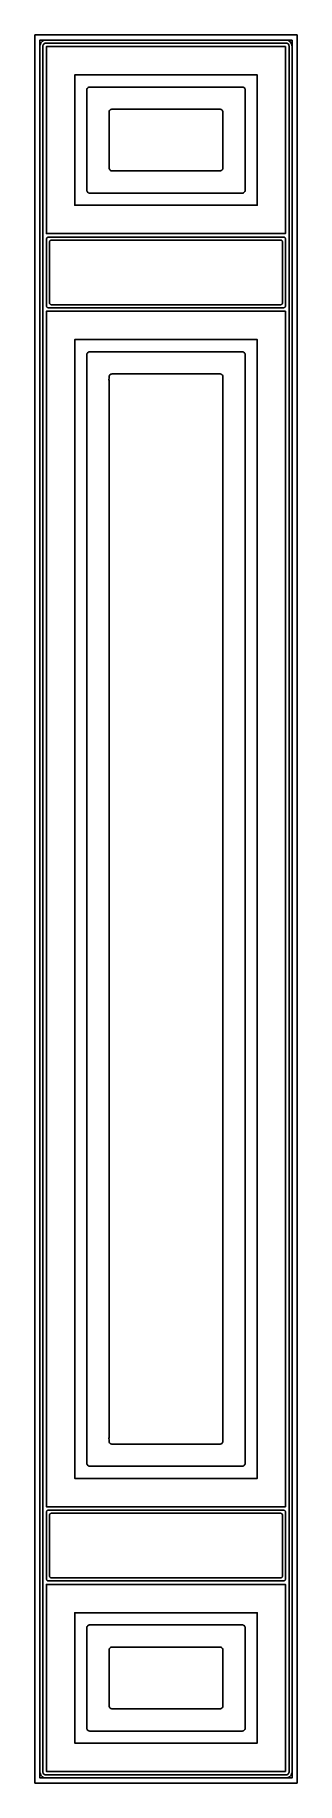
# Model space of a CAD drawing. Header units: millimetres. Extents: x 11484 to 11744, y 15260 to 16990.
import ezdxf

# ---------------------------------------------------------------- set-up
doc = ezdxf.new("R2010")
doc.units = ezdxf.units.MM

msp = doc.modelspace()

# ---------------------------------------------------------------- linework, layer by layer
at = {"color": 0}
for points in [[(11743.6, 16990.1), (11483.6, 16990.1), (11483.6, 15260.1), (11743.6, 15260.1), (11743.6, 16990.1)], [(11738.6, 16985.1), (11488.6, 16985.1), (11488.6, 15265.1), (11738.6, 15265.1), (11738.6, 16985.1)], [(11732.1, 16906.1), (11732.1, 16866.1), (11732.1, 16793.6), (11648.6, 16793.6), (11588.6, 16793.6), (11495.1, 16793.6), (11495.1, 16866.1), (11495.1, 16906.1), (11495.1, 16978.6), (11588.6, 16978.6), (11648.6, 16978.6), (11732.1, 16978.6), (11732.1, 16906.1)], [(11704.1, 16866.1), (11704.1, 16906.1), (11704.1, 16950.6), (11648.6, 16950.6), (11588.6, 16950.6), (11523.1, 16950.6), (11523.1, 16906.1), (11523.1, 16866.1), (11523.1, 16821.6), (11588.6, 16821.6), (11648.6, 16821.6), (11704.1, 16821.6), (11704.1, 16866.1)], [(11732.1, 16716.6), (11732.1, 16160.1), (11732.1, 16090.1), (11732.1, 15533.6), (11648.6, 15533.6), (11588.6, 15533.6), (11495.1, 15533.6), (11495.1, 16090.1), (11495.1, 16160.1), (11495.1, 16716.6), (11588.6, 16716.6), (11648.6, 16716.6), (11732.1, 16716.6)], [(11648.6, 16688.6), (11588.6, 16688.6), (11523.1, 16688.6), (11523.1, 16160.1), (11523.1, 16090.1), (11523.1, 15561.6), (11588.6, 15561.6), (11648.6, 15561.6), (11704.1, 15561.6), (11704.1, 16090.1), (11704.1, 16160.1), (11704.1, 16688.6), (11648.6, 16688.6)], [(11648.6, 15271.6), (11588.6, 15271.6), (11495.1, 15271.6), (11495.1, 15344.1), (11495.1, 15384.1), (11495.1, 15456.6), (11588.6, 15456.6), (11648.6, 15456.6), (11732.1, 15456.6), (11732.1, 15384.1), (11732.1, 15344.1), (11732.1, 15271.6), (11648.6, 15271.6)], [(11523.1, 15344.1), (11523.1, 15299.6), (11588.6, 15299.6), (11648.6, 15299.6), (11704.1, 15299.6), (11704.1, 15344.1), (11704.1, 15384.1), (11704.1, 15428.6), (11648.6, 15428.6), (11588.6, 15428.6), (11523.1, 15428.6), (11523.1, 15384.1), (11523.1, 15344.1)]]:
    msp.add_lwpolyline(points, dxfattribs=at)
for points in [[(11732.6, 16985.1), (11494.6, 16985.1, 0.414214), (11488.6, 16979.1), (11488.6, 15271.1, 0.414214), (11494.6, 15265.1), (11732.6, 15265.1, 0.414214), (11738.6, 15271.1), (11738.6, 16979.1, 0.414206), (11732.6, 16985.1)], [(11735.6, 16906.1), (11735.6, 16937.6), (11735.6, 16969.1), (11735.6, 16970.5), (11735.6, 16972), (11735.6, 16972.7), (11735.6, 16973.4), (11735.6, 16974.1), (11735.6, 16974.8), (11735.6, 16975.5), (11735.6, 16975.9), (11735.6, 16976.2, -0.000513), (11735.6, 16977.7, 0.001535), (11735.6, 16979.1, 0.003242), (11735.6, 16979.3, 0.014181), (11735.6, 16979.4, 0.050474), (11735.5, 16980, 0.088856), (11735, 16980.9, 0.088923), (11734.2, 16981.7, 0.076042), (11733.4, 16982, 0.025524), (11733.1, 16982.1, 0.01138), (11732.9, 16982.1, 0.01102), (11732.8, 16982.1, 0.00805), (11732.6, 16982.1, 0.001987), (11730.8, 16982.1, -0.001), (11729.8, 16982.1), (11729.4, 16982.1), (11728.9, 16982.1), (11728.5, 16982.1), (11728, 16982.1), (11727.1, 16982.1), (11726.2, 16982.1), (11725.2, 16982.1), (11722, 16982.1), (11718.8, 16982.1), (11715.6, 16982.1), (11712.3, 16982.1), (11699.4, 16982.1), (11691.8, 16982.1), (11684.2, 16982.1), (11676.6, 16982.1), (11669, 16982.1), (11653.8, 16982.1), (11648.6, 16982.1), (11588.6, 16982.1), (11548.1, 16982.1), (11507.5, 16982.1), (11505.7, 16982.1), (11503.8, 16982.1), (11502.9, 16982.1), (11502, 16982.1), (11501.1, 16982.1), (11500.1, 16982.1), (11499.2, 16982.1), (11498.8, 16982.1), (11498.3, 16982.1), (11497.8, 16982.1), (11497.4, 16982.1, -0.001), (11496.5, 16982.1, 0.001987), (11494.6, 16982.1, 0.008051), (11494.5, 16982.1, 0.011017), (11494.3, 16982.1, 0.049341), (11493.7, 16982, 0.088624), (11492.8, 16981.5, 0.088909), (11492.1, 16980.7, 0.076058), (11491.7, 16979.9, 0.025349), (11491.6, 16979.6, 0.01436), (11491.6, 16979.4, 0.01447), (11491.6, 16979.3, 0.008039), (11491.6, 16979.1, 0.002047), (11491.6, 16977.7, -0.000517), (11491.6, 16976.2), (11491.6, 16975.9), (11491.6, 16975.5), (11491.6, 16974.8), (11491.6, 16974.1), (11491.6, 16973.4), (11491.6, 16969.2), (11491.6, 16965), (11491.6, 16956.6), (11491.6, 16948.2), (11491.6, 16939.7), (11491.6, 16922.9), (11491.6, 16914.5), (11491.6, 16906.1), (11491.6, 16866.1), (11491.6, 16160.1), (11491.6, 16090.1), (11491.6, 15384.1), (11491.6, 15344.1), (11491.6, 15312.6), (11491.6, 15281.1), (11491.6, 15279.7), (11491.6, 15278.3), (11491.6, 15277.5), (11491.6, 15276.8), (11491.6, 15276.1), (11491.6, 15275.4), (11491.6, 15274.7), (11491.6, 15274.3), (11491.6, 15274, -0.000521), (11491.6, 15272.5, 0.002046), (11491.6, 15271.1, 0.008039), (11491.6, 15271, 0.014516), (11491.6, 15270.8, 0.050544), (11491.7, 15270.2, 0.089179), (11492.2, 15269.3, 0.088501), (11493, 15268.6, 0.075507), (11493.9, 15268.2, 0.025522), (11494.2, 15268.1, 0.014584), (11494.3, 15268.1, 0.014179), (11494.5, 15268.1, 0.003248), (11494.6, 15268.1, 0.001589), (11496.5, 15268.1, -0.001043), (11497.4, 15268.1), (11497.8, 15268.1, -0.000529), (11498.1, 15268.1), (11498.3, 15268.1), (11498.8, 15268.1), (11499.2, 15268.1), (11500.1, 15268.1), (11500.6, 15268.1), (11501.1, 15268.1), (11502, 15268.1), (11502.8, 15268.1), (11503, 15268.1, 0.001211), (11503.2, 15268.1), (11503.6, 15268.1), (11505.2, 15268.1), (11508.4, 15268.1), (11514.9, 15268.1), (11527.8, 15268.1), (11529.7, 15268.1), (11530.2, 15268.1, -0.000514), (11530.6, 15268.1), (11531.6, 15268.1), (11535.4, 15268.1), (11543, 15268.1), (11550.6, 15268.1), (11552.5, 15268.1), (11553, 15268.1, 0.000514), (11553.4, 15268.1), (11554.4, 15268.1), (11558.2, 15268.1), (11573.4, 15268.1, 0.000514), (11573.9, 15268.1), (11574.4, 15268.1), (11575.3, 15268.1), (11577.2, 15268.1), (11581, 15268.1), (11588.6, 15268.1), (11648.6, 15268.1), (11679.2, 15268.1), (11699.4, 15268.1), (11719.7, 15268.1), (11721.6, 15268.1), (11723.4, 15268.1), (11724.3, 15268.1), (11725.2, 15268.1), (11726.2, 15268.1), (11726.6, 15268.1), (11727.1, 15268.1), (11728, 15268.1), (11728.5, 15268.1), (11728.9, 15268.1, -0.000795), (11730.8, 15268.1, 0.001589), (11732.6, 15268.1, 0.003248), (11732.8, 15268.1, 0.014183), (11732.9, 15268.1, 0.049472), (11733.5, 15268.2, 0.088852), (11734.4, 15268.7, 0.088492), (11735.2, 15269.5, 0.075608), (11735.5, 15270.4, 0.025524), (11735.6, 15270.7, 0.014841), (11735.6, 15270.8, 0.014566), (11735.6, 15271, 0.008051), (11735.6, 15271.1, 0.002046), (11735.6, 15272.5, -0.000514), (11735.6, 15274), (11735.6, 15274.3), (11735.6, 15274.7), (11735.6, 15275.4), (11735.6, 15276.1), (11735.6, 15276.8), (11735.6, 15281), (11735.6, 15285.2), (11735.6, 15293.7), (11735.6, 15302.1), (11735.6, 15310.5), (11735.6, 15327.3), (11735.6, 15335.7), (11735.6, 15344.1), (11735.6, 15384.1), (11735.6, 16090.1), (11735.6, 16160.1), (11735.6, 16866.1), (11735.6, 16906.1)], [(11692.1, 16866.1), (11692.1, 16853.1), (11692.1, 16840.1), (11692.1, 16839.5), (11692.1, 16838.9), (11692.1, 16838.6), (11692.1, 16838.3), (11692.1, 16838.1), (11692.1, 16837.8), (11692.1, 16837.5, 0.000633), (11692.1, 16837.2, -0.00127), (11692.1, 16836.6, -0.008038), (11692.1, 16836.5, -0.014566), (11692.1, 16836.3, -0.050557), (11692, 16835.7, -0.089173), (11691.5, 16834.8, -0.088504), (11690.7, 16834.1, -0.076041), (11689.9, 16833.7, -0.025522), (11689.6, 16833.6, -0.014581), (11689.4, 16833.6, -0.014179), (11689.3, 16833.6, -0.00805), (11689.1, 16833.6, -0.001479), (11688.1, 16833.6, 0.00074), (11687.1, 16833.6), (11686.9, 16833.6), (11686.6, 16833.6), (11686.1, 16833.6), (11685.6, 16833.6), (11685.1, 16833.6), (11679.3, 16833.6), (11673.5, 16833.6), (11667.7, 16833.6), (11661.9, 16833.6), (11650.2, 16833.6), (11648.6, 16833.6), (11588.6, 16833.6), (11566.8, 16833.6), (11545, 16833.6), (11543.6, 16833.6), (11542.1, 16833.6), (11541.6, 16833.6), (11541.1, 16833.6), (11540.6, 16833.6), (11540.3, 16833.6), (11540.1, 16833.6, 0.00074), (11539.1, 16833.6, -0.001479), (11538.1, 16833.6, -0.008051), (11538, 16833.6, -0.014174), (11537.8, 16833.6, -0.049342), (11537.2, 16833.7, -0.088847), (11536.3, 16834.2, -0.088932), (11535.6, 16835, -0.075587), (11535.2, 16835.9, -0.025512), (11535.1, 16836.2, -0.014767), (11535.1, 16836.3, -0.014516), (11535.1, 16836.5, -0.003216), (11535.1, 16836.6, -0.001899), (11535.1, 16836.9), (11535.1, 16837), (11535.1, 16837.2, 0.001271), (11535.1, 16837.8, -0.000425), (11535.1, 16838.3), (11535.1, 16840.1), (11535.1, 16841.8), (11535.1, 16843.5), (11535.1, 16845.3), (11535.1, 16848.8), (11535.1, 16852.2), (11535.1, 16859.2), (11535.1, 16862.6), (11535.1, 16866.1), (11535.1, 16906.1), (11535.1, 16919.1), (11535.1, 16932.1), (11535.1, 16932.7), (11535.1, 16933.3), (11535.1, 16933.6), (11535.1, 16933.9), (11535.1, 16934.2), (11535.1, 16934.5), (11535.1, 16934.7, 0.000636), (11535.1, 16935, -0.001266), (11535.1, 16935.6, -0.008039), (11535.1, 16935.8, -0.01447), (11535.1, 16935.9, -0.050483), (11535.2, 16936.5, -0.088843), (11535.7, 16937.4, -0.088919), (11536.5, 16938.2, -0.076041), (11537.4, 16938.5, -0.025522), (11537.7, 16938.6, -0.011369), (11537.8, 16938.6, -0.011017), (11538, 16938.6, -0.008051), (11538.1, 16938.6, -0.001479), (11539.1, 16938.6, 0.00074), (11540.1, 16938.6), (11540.3, 16938.6), (11540.6, 16938.6), (11541.1, 16938.6), (11541.6, 16938.6), (11542.1, 16938.6), (11547.9, 16938.6), (11553.7, 16938.6), (11559.5, 16938.6), (11565.3, 16938.6), (11577, 16938.6), (11582.8, 16938.6), (11588.6, 16938.6), (11648.6, 16938.6), (11660.4, 16938.6), (11682.2, 16938.6), (11683.7, 16938.6), (11684.4, 16938.6), (11685.1, 16938.6), (11685.6, 16938.6), (11686.1, 16938.6), (11686.6, 16938.6), (11686.9, 16938.6), (11687.1, 16938.6, 0.00074), (11688.1, 16938.6, -0.001479), (11689.1, 16938.6, -0.00805), (11689.3, 16938.6, -0.011017), (11689.4, 16938.6, -0.049864), (11690, 16938.5, -0.088517), (11690.9, 16938, -0.088646), (11691.7, 16937.2, -0.076035), (11692, 16936.4, -0.025513), (11692.1, 16936.1, -0.014867), (11692.1, 16935.9, -0.014567), (11692.1, 16935.8, -0.008039), (11692.1, 16935.6, -0.00127), (11692.1, 16935, 0.000634), (11692.1, 16934.7), (11692.1, 16934.5), (11692.1, 16934.2), (11692.1, 16933.9), (11692.1, 16932.9), (11692.1, 16931.8), (11692.1, 16930.8), (11692.1, 16929.8), (11692.1, 16925.8), (11692.1, 16923.3), (11692.1, 16920.9), (11692.1, 16918.4), (11692.1, 16915.9), (11692.1, 16911), (11692.1, 16908.6), (11692.1, 16906.1), (11692.1, 16866.1)], [(11557.1, 16906.1), (11557.1, 16866.1), (11557.1, 16862.7), (11557.1, 16859.4), (11557.1, 16859.2), (11557.1, 16859.1), (11557.1, 16859), (11557.1, 16858.9), (11557.1, 16858.8), (11557.1, 16858.8, 0.000405), (11557.1, 16858.6, 0.011731), (11557.1, 16858.5, 0.014516), (11557.1, 16858.3, 0.062707), (11557.3, 16857.6, 0.088583), (11557.8, 16856.7, 0.088357), (11558.7, 16856, 0.088724), (11559.7, 16855.6, 0.014584), (11559.8, 16855.6, 0.014174), (11560, 16855.6, 0.008051), (11560.1, 16855.6, 0.001311), (11560.7, 16855.6, -0.001311), (11561.2, 16855.6), (11561.5, 16855.6), (11561.8, 16855.6), (11563.1, 16855.6), (11564.4, 16855.6), (11565.8, 16855.6), (11567.1, 16855.6), (11569.8, 16855.6), (11572.4, 16855.6), (11574.4, 16855.6), (11576.5, 16855.6), (11580.5, 16855.6), (11584.6, 16855.6), (11588.6, 16855.6), (11648.6, 16855.6), (11651.2, 16855.6), (11663.8, 16855.6), (11664.3, 16855.6), (11664.9, 16855.6), (11665.2, 16855.6), (11665.4, 16855.6), (11665.7, 16855.6), (11666, 16855.6), (11666.3, 16855.6, -0.000438), (11666.6, 16855.6, 0.00131), (11667.1, 16855.6, 0.00805), (11667.3, 16855.6, 0.014179), (11667.4, 16855.6, 0.050468), (11668, 16855.7, 0.08885), (11668.9, 16856.2, 0.088926), (11669.7, 16857, 0.07561), (11670, 16857.9, 0.038476), (11670.1, 16858.3, 0.014566), (11670.1, 16858.5, 0.011731), (11670.1, 16858.6, 0.00043), (11670.1, 16858.8), (11670.1, 16858.8), (11670.1, 16858.9), (11670.1, 16859.4), (11670.1, 16859.8), (11670.1, 16860.7), (11670.1, 16861.6), (11670.1, 16862.5), (11670.1, 16864.3), (11670.1, 16865.2), (11670.1, 16866.1), (11670.1, 16906.1), (11670.1, 16909.5), (11670.1, 16912.9), (11670.1, 16913), (11670.1, 16913.2), (11670.1, 16913.2), (11670.1, 16913.3), (11670.1, 16913.4), (11670.1, 16913.5, 0.000442), (11670.1, 16913.6, 0.011732), (11670.1, 16913.8, 0.014168), (11670.1, 16913.9, 0.062637), (11669.9, 16914.7, 0.088474), (11669.4, 16915.6, 0.088358), (11668.6, 16916.2, 0.088819), (11667.6, 16916.6, 0.011378), (11667.4, 16916.6, 0.011017), (11667.3, 16916.6, 0.00805), (11667.1, 16916.6, 0.00131), (11666.6, 16916.6, -0.000438), (11666.3, 16916.6), (11666, 16916.6), (11665.7, 16916.6), (11665.4, 16916.6), (11664.1, 16916.6), (11662.8, 16916.6), (11661.5, 16916.6), (11660.1, 16916.6), (11657.5, 16916.6), (11654.8, 16916.6), (11652.8, 16916.6), (11650.8, 16916.6), (11646.7, 16916.6), (11652.7, 16916.6), (11648.6, 16916.6), (11588.6, 16916.6), (11576, 16916.6), (11563.5, 16916.6), (11562.9, 16916.6), (11562.3, 16916.6), (11562.1, 16916.6), (11561.8, 16916.6), (11561.5, 16916.6, 0.000437), (11561.2, 16916.6), (11560.9, 16916.6, -0.000451), (11560.7, 16916.6, 0.001311), (11560.1, 16916.6, 0.008051), (11560, 16916.6, 0.011017), (11559.8, 16916.6, 0.049863), (11559.2, 16916.5, 0.088523), (11558.3, 16916, 0.08864), (11557.6, 16915.2, 0.076058), (11557.2, 16914.4, 0.038399), (11557.1, 16913.9, 0.01447), (11557.1, 16913.8, 0.011731), (11557.1, 16913.6, 0.000406), (11557.1, 16913.5), (11557.1, 16913.4), (11557.1, 16913.3), (11557.1, 16912.9), (11557.1, 16912.4), (11557.1, 16911.5), (11557.1, 16910.6), (11557.1, 16909.7), (11557.1, 16907.9), (11557.1, 16907), (11557.1, 16906.1)], [(11648.6, 16720.1), (11588.6, 16720.1), (11549.1, 16720.1), (11509.7, 16720.1), (11507.9, 16720.1), (11506.1, 16720.1), (11505.2, 16720.1), (11504.3, 16720.1), (11503.4, 16720.1), (11502.9, 16720.1), (11502.5, 16720.1), (11501.6, 16720.1), (11501.1, 16720.1), (11500.7, 16720.1, 0.000409), (11498.9, 16720.1, -0.002041), (11497.1, 16720.1, -0.009676), (11497, 16720.1, -0.019301), (11496.9, 16720.1, -0.047521), (11496.5, 16720.2, -0.094969), (11495.8, 16720.6, -0.094521), (11495.4, 16721.1, -0.079035), (11495.1, 16721.7, -0.016483), (11495.1, 16721.9, -0.017578), (11495.1, 16722, -0.009728), (11495.1, 16722.1, -0.002263), (11495.1, 16723.4, 0.000569), (11495.1, 16724.7), (11495.1, 16725), (11495.1, 16725.3), (11495.1, 16726), (11495.1, 16726.6), (11495.1, 16727.3), (11495.1, 16730.4), (11495.1, 16733.4), (11495.1, 16739.6), (11495.1, 16745.7), (11495.1, 16751.9), (11495.1, 16764.2), (11495.1, 16770.3), (11495.1, 16776.5), (11495.1, 16779), (11495.1, 16781.6), (11495.1, 16782.3), (11495.1, 16782.9), (11495.1, 16783.6), (11495.1, 16784.2), (11495.1, 16784.9), (11495.1, 16785.2), (11495.1, 16785.5, 0.000569), (11495.1, 16786.8, -0.002263), (11495.1, 16788.1, -0.003891), (11495.1, 16788.2, -0.013915), (11495.1, 16788.4, -0.06275), (11495.3, 16788.8, -0.094035), (11495.7, 16789.5, -0.094451), (11496.3, 16789.9, -0.063116), (11496.7, 16790.1, -0.014085), (11496.9, 16790.1, -0.017371), (11497, 16790.1, -0.009683), (11497.1, 16790.1, -0.002041), (11498.9, 16790.1, 0.000408), (11500.7, 16790.1, -0.000409), (11502.5, 16790.1), (11503.4, 16790.1), (11504.3, 16790.1), (11506.5, 16790.1), (11508.8, 16790.1), (11513.3, 16790.1), (11522.7, 16790.1), (11532.1, 16790.1), (11541.5, 16790.1), (11550.9, 16790.1), (11569.8, 16790.1), (11579.2, 16790.1), (11588.6, 16790.1), (11648.6, 16790.1), (11678.1, 16790.1), (11717.6, 16790.1), (11719.3, 16790.1), (11721.1, 16790.1), (11722, 16790.1), (11722.9, 16790.1), (11723.8, 16790.1), (11724.3, 16790.1), (11724.7, 16790.1), (11725.6, 16790.1), (11726.1, 16790.1), (11726.5, 16790.1, 0.000816), (11728.3, 16790.1, -0.002041), (11730.1, 16790.1), (11730.1, 16790.1), (11730.2, 16790.1, -0.007744), (11730.2, 16790.1, -0.014935), (11730.4, 16790.1, -0.047515), (11730.7, 16790, -0.09433), (11731.4, 16789.6, -0.09431), (11731.9, 16789.1, -0.07907), (11732.1, 16788.5, -0.014095), (11732.1, 16788.4, -0.011811), (11732.1, 16788.2, -0.00912), (11732.1, 16788.2, 0.000427), (11732.1, 16788.1, -0.002265), (11732.1, 16786.8, 0.000566), (11732.1, 16785.5), (11732.1, 16785.2), (11732.1, 16784.9), (11732.1, 16784.2), (11732.1, 16783.6), (11732.1, 16782.9), (11732.1, 16779.9), (11732.1, 16776.8), (11732.1, 16770.6), (11732.1, 16764.5), (11732.1, 16758.3), (11732.1, 16746), (11732.1, 16739.9), (11732.1, 16733.8), (11732.1, 16731.2), (11732.1, 16728.6), (11732.1, 16727.9), (11732.1, 16727.3), (11732.1, 16726.6), (11732.1, 16726), (11732.1, 16725.3), (11732.1, 16725), (11732.1, 16724.7, 0.000566), (11732.1, 16723.4, -0.002265), (11732.1, 16722.1, 0.000425), (11732.1, 16722, -0.009119), (11732.1, 16722, -0.017616), (11732.1, 16721.9, -0.045828), (11732, 16721.5, -0.094196), (11731.7, 16720.8, -0.094302), (11731.1, 16720.4, -0.079122), (11730.5, 16720.1, -0.013318), (11730.4, 16720.1, -0.017614), (11730.2, 16720.1, -0.009745), (11730.1, 16720.1, -0.002041), (11728.3, 16720.1, 0.000816), (11726.5, 16720.1), (11726.1, 16720.1), (11725.6, 16720.1), (11724.7, 16720.1), (11724.3, 16720.1), (11723.8, 16720.1), (11722.9, 16720.1), (11720.7, 16720.1), (11718.4, 16720.1), (11714, 16720.1), (11704.5, 16720.1), (11695.1, 16720.1), (11685.7, 16720.1), (11676.3, 16720.1), (11657.4, 16720.1), (11648, 16720.1), (11648.6, 16720.1)], [(11648.6, 16723.1), (11676.8, 16723.1), (11715, 16723.1), (11716.7, 16723.1), (11718.4, 16723.1), (11719.3, 16723.1), (11720.2, 16723.1), (11721, 16723.1), (11721.5, 16723.1), (11721.9, 16723.1), (11722.8, 16723.1), (11723.2, 16723.1), (11723.6, 16723.1, -0.000422), (11725.4, 16723.1, 0.00211), (11727.1, 16723.1, -0.000959), (11727.2, 16723.1, 0.008957), (11727.2, 16723.1, 0.015676), (11727.4, 16723.1, 0.047618), (11727.7, 16723.2, 0.09433), (11728.4, 16723.6, 0.094309), (11728.9, 16724.1, 0.07907), (11729.1, 16724.7, 0.015666), (11729.1, 16724.9, 0.017612), (11729.1, 16725, 0.009743), (11729.1, 16725.1, 0.002494), (11729.1, 16726.3, -0.000623), (11729.1, 16727.5), (11729.1, 16727.8), (11729.1, 16728), (11729.1, 16728.6), (11729.1, 16729.2), (11729.1, 16729.8), (11729.1, 16732.8), (11729.1, 16735.7), (11729.1, 16741.6), (11729.1, 16747.5), (11729.1, 16753.3), (11729.1, 16765.1), (11729.1, 16771), (11729.1, 16776.9), (11729.1, 16778), (11729.1, 16779.2), (11729.1, 16779.8), (11729.1, 16780.4), (11729.1, 16781), (11729.1, 16781.6), (11729.1, 16782.2), (11729.1, 16782.5), (11729.1, 16782.8, -0.000622), (11729.1, 16783.9, 0.002491), (11729.1, 16785.1, 0.009747), (11729.1, 16785.2, 0.017613), (11729.1, 16785.4, 0.045691), (11729, 16785.7, 0.094041), (11728.7, 16786.4, 0.094303), (11728.1, 16786.9, 0.079123), (11727.5, 16787.1, 0.013322), (11727.4, 16787.1, 0.017614), (11727.2, 16787.1, 0.008958), (11727.2, 16787.1, -0.000959), (11727.1, 16787.1, 0.00211), (11725.4, 16787.1, -0.000422), (11723.6, 16787.1), (11723.2, 16787.1), (11722.8, 16787.1), (11721.9, 16787.1), (11721.5, 16787.1), (11721, 16787.1), (11720.2, 16787.1), (11717.6, 16787.1), (11715, 16787.1), (11709.8, 16787.1), (11700.9, 16787.1), (11692, 16787.1), (11683.1, 16787.1), (11674.2, 16787.1), (11656.4, 16787.1), (11647.5, 16787.1), (11648.6, 16787.1), (11588.6, 16787.1), (11550.4, 16787.1), (11512.3, 16787.1), (11510.5, 16787.1), (11508.8, 16787.1), (11507.9, 16787.1), (11507.1, 16787.1), (11506.2, 16787.1), (11505.8, 16787.1), (11505.3, 16787.1), (11504.4, 16787.1), (11504, 16787.1), (11503.6, 16787.1, -0.000422), (11501.8, 16787.1, 0.00211), (11500.1, 16787.1, 0.009746), (11500, 16787.1, 0.017616), (11499.9, 16787.1, 0.046321), (11499.5, 16787, 0.094792), (11498.8, 16786.6, 0.094521), (11498.4, 16786.1, 0.079035), (11498.1, 16785.5, 0.016484), (11498.1, 16785.4, 0.01172), (11498.1, 16785.2, 0.009728), (11498.1, 16785.1, 0.002491), (11498.1, 16783.9, -0.000622), (11498.1, 16782.8), (11498.1, 16782.5), (11498.1, 16782.2), (11498.1, 16781.6), (11498.1, 16781), (11498.1, 16780.4), (11498.1, 16777.5), (11498.1, 16774.5), (11498.1, 16768.6), (11498.1, 16762.8), (11498.1, 16756.9), (11498.1, 16745.1), (11498.1, 16739.2), (11498.1, 16733.3), (11498.1, 16732.2), (11498.1, 16731), (11498.1, 16730.4), (11498.1, 16729.8), (11498.1, 16729.2), (11498.1, 16728.6), (11498.1, 16728), (11498.1, 16727.8), (11498.1, 16727.5, -0.000623), (11498.1, 16726.3, 0.00249), (11498.1, 16725.1, -0.000493), (11498.1, 16725, 0.009241), (11498.1, 16725, 0.01172), (11498.1, 16724.9, 0.045733), (11498.2, 16724.5, 0.094053), (11498.6, 16723.8, 0.094284), (11499.1, 16723.4, 0.079117), (11499.7, 16723.1, 0.015241), (11499.9, 16723.1, 0.015665), (11500, 16723.1, 0.008968), (11500, 16723.1, -0.001035), (11500.1, 16723.1, 0.00211), (11501.8, 16723.1, -0.000422), (11503.6, 16723.1), (11504, 16723.1), (11504.4, 16723.1), (11505.3, 16723.1), (11506.2, 16723.1), (11507.1, 16723.1), (11509.7, 16723.1), (11512.3, 16723.1), (11517.5, 16723.1), (11526.4, 16723.1), (11535.3, 16723.1), (11544.1, 16723.1), (11553, 16723.1), (11570.8, 16723.1), (11579.7, 16723.1), (11588.6, 16723.1), (11648.6, 16723.1)], [(11648.6, 16676.6), (11660.4, 16676.6), (11682.2, 16676.6), (11683.7, 16676.6), (11685.1, 16676.6), (11685.6, 16676.6), (11686.1, 16676.6), (11686.6, 16676.6), (11686.9, 16676.6), (11687.1, 16676.6, 0.00074), (11688.1, 16676.6, -0.001479), (11689.1, 16676.6, -0.00805), (11689.3, 16676.6, -0.014179), (11689.4, 16676.6, -0.049471), (11690, 16676.5, -0.088851), (11690.9, 16676, -0.088927), (11691.7, 16675.2, -0.075612), (11692, 16674.4, -0.025513), (11692.1, 16674.1, -0.014867), (11692.1, 16673.9, -0.014567), (11692.1, 16673.8, -0.008039), (11692.1, 16673.6, -0.00493), (11692.1, 16668.6, 0.00038), (11692.1, 16663.5, 0.000509), (11692.1, 16653.5), (11692.1, 16652.2), (11692.1, 16651), (11692.1, 16649.7), (11692.1, 16648.4), (11692.1, 16645.9), (11692.1, 16643.4), (11692.1, 16642.1), (11692.1, 16640.9), (11692.1, 16638.4), (11692.1, 16635.9), (11692.1, 16633.3), (11692.1, 16628.3), (11692.1, 16623.3), (11692.1, 16615.7), (11692.1, 16608.2), (11692.1, 16593.1), (11692.1, 16566), (11692.1, 16538.9), (11692.1, 16484.8), (11692.1, 16430.7), (11692.1, 16376.6), (11692.1, 16268.3), (11692.1, 16214.2), (11692.1, 16160.1), (11692.1, 16090.1), (11692.1, 15873.6), (11692.1, 15657.2), (11692.1, 15647.1), (11692.1, 15637), (11692.1, 15632), (11692.1, 15627), (11692.1, 15621.9), (11692.1, 15616.9), (11692.1, 15614.4), (11692.1, 15611.8), (11692.1, 15609.3), (11692.1, 15606.8), (11692.1, 15604.3), (11692.1, 15601.8), (11692.1, 15600.5), (11692.1, 15599.3), (11692.1, 15598), (11692.1, 15596.7, 0.000509), (11692.1, 15586.7, 0.00038), (11692.1, 15581.6, -0.004928), (11692.1, 15576.6, -0.003265), (11692.1, 15576.5, -0.014167), (11692.1, 15576.3, -0.036817), (11692, 15575.9, -0.088872), (11691.6, 15574.9, -0.075471), (11690.9, 15574.2, -0.075607), (11690.2, 15573.8, -0.050928), (11689.6, 15573.6, -0.011371), (11689.4, 15573.6, -0.011021), (11689.3, 15573.6, -0.00805), (11689.1, 15573.6, -0.002219), (11688.1, 15573.6, 0.000493), (11687.6, 15573.6), (11687.5, 15573.6, -0.000986), (11687.4, 15573.6), (11687.1, 15573.6, -0.00074), (11686.6, 15573.6), (11686.1, 15573.6), (11685.6, 15573.6), (11685.1, 15573.6), (11684.4, 15573.6), (11684.2, 15573.6, -0.001343), (11684.1, 15573.6), (11683.7, 15573.6), (11682.2, 15573.6), (11681.5, 15573.6), (11681.3, 15573.6, -0.001343), (11681.2, 15573.6), (11680.8, 15573.6), (11679.3, 15573.6), (11676.4, 15573.6), (11675, 15573.6, 0.001253), (11673.5, 15573.6, -0.000671), (11673.3, 15573.6), (11673.2, 15573.6), (11672.8, 15573.6), (11672.1, 15573.6), (11670.6, 15573.6), (11667.7, 15573.6), (11666.2, 15573.6), (11665.9, 15573.6, 0.000672), (11665.5, 15573.6), (11664.8, 15573.6), (11661.9, 15573.6), (11656.1, 15573.6), (11654.6, 15573.6), (11654.2, 15573.6, 0.000336), (11654.1, 15573.6, 0.000677), (11653.9, 15573.6), (11653.2, 15573.6), (11650.2, 15573.6), (11647.3, 15573.6), (11646.6, 15573.6, -0.000671), (11646.2, 15573.6), (11645.9, 15573.6), (11644.4, 15573.6), (11648.6, 15573.6), (11588.6, 15573.6), (11566.8, 15573.6), (11545, 15573.6), (11544.7, 15573.6, 0.001315), (11544.5, 15573.6), (11544.3, 15573.6), (11543.6, 15573.6), (11542.8, 15573.6, -0.000657), (11542.4, 15573.6), (11542.1, 15573.6), (11541.6, 15573.6), (11541.1, 15573.6), (11540.6, 15573.6, -0.00074), (11540.1, 15573.6), (11539.8, 15573.6, -0.000986), (11539.7, 15573.6), (11539.6, 15573.6, 0.000493), (11539.1, 15573.6, -0.001479), (11538.1, 15573.6, -0.008051), (11538, 15573.6, -0.011019), (11537.8, 15573.6, -0.049743), (11537.2, 15573.7, -0.088523), (11536.3, 15574.2, -0.08864), (11535.6, 15575, -0.076058), (11535.2, 15575.9, -0.02535), (11535.1, 15576.2, -0.01416), (11535.1, 15576.3, -0.01447), (11535.1, 15576.5, -0.003216), (11535.1, 15576.6, -0.004922), (11535.1, 15581.6, 0.000388), (11535.1, 15586.7, 0.000509), (11535.1, 15596.7), (11535.1, 15598), (11535.1, 15599.3), (11535.1, 15600.5), (11535.1, 15601.8), (11535.1, 15603), (11535.1, 15604.3), (11535.1, 15606.8), (11535.1, 15608.1), (11535.1, 15609.3), (11535.1, 15611.8), (11535.1, 15614.4), (11535.1, 15616.9), (11535.1, 15621.9), (11535.1, 15627), (11535.1, 15634.5), (11535.1, 15642.1), (11535.1, 15657.2), (11535.1, 15684.2), (11535.1, 15711.3), (11535.1, 15765.4), (11535.1, 15819.5), (11535.1, 15873.6), (11535.1, 15981.9), (11535.1, 16036), (11535.1, 16090.1), (11535.1, 16160.1), (11535.1, 16376.6), (11535.1, 16593.1), (11535.1, 16603.1), (11535.1, 16613.2), (11535.1, 16618.2), (11535.1, 16623.3), (11535.1, 16628.3), (11535.1, 16633.3), (11535.1, 16635.9), (11535.1, 16638.4), (11535.1, 16640.9), (11535.1, 16643.4), (11535.1, 16645.9), (11535.1, 16648.4), (11535.1, 16649.7), (11535.1, 16651), (11535.1, 16652.2), (11535.1, 16653.5, 0.000509), (11535.1, 16663.5, 0.000346), (11535.1, 16668.6, -0.004237), (11535.1, 16673.6, -0.003216), (11535.1, 16673.8, -0.014516), (11535.1, 16673.9, -0.036928), (11535.2, 16674.4, -0.088992), (11535.6, 16675.3, -0.076126), (11536.3, 16676, -0.075773), (11537.1, 16676.4, -0.050762), (11537.7, 16676.6, -0.014584), (11537.8, 16676.6, -0.014174), (11538, 16676.6, -0.008051), (11538.1, 16676.6, -0.001479), (11539.1, 16676.6, 0.00074), (11540.1, 16676.6), (11540.3, 16676.6), (11540.6, 16676.6), (11541.1, 16676.6), (11541.6, 16676.6), (11542.1, 16676.6), (11547.9, 16676.6), (11553.7, 16676.6), (11559.5, 16676.6), (11565.3, 16676.6), (11577, 16676.6), (11588.6, 16676.6), (11648.6, 16676.6)], [(11557.1, 16090.1), (11557.1, 15882.9), (11557.1, 15675.7), (11557.1, 15666.1), (11557.1, 15656.4), (11557.1, 15651.6), (11557.1, 15646.8), (11557.1, 15642), (11557.1, 15637.2), (11557.1, 15634.7), (11557.1, 15632.3), (11557.1, 15629.9), (11557.1, 15628.7), (11557.1, 15627.5), (11557.1, 15625.1), (11557.1, 15623.9), (11557.1, 15622.7), (11557.1, 15621.5), (11557.1, 15620.3), (11557.1, 15619.1), (11557.1, 15617.9, -0.000532), (11557.1, 15608.2, -0.000382), (11557.1, 15603.4, 0.004934), (11557.1, 15598.6, 0.003216), (11557.1, 15598.5, 0.01447), (11557.1, 15598.3, 0.037037), (11557.2, 15597.9, 0.088886), (11557.6, 15596.9, 0.075884), (11558.3, 15596.2, 0.075602), (11559.1, 15595.8, 0.050924), (11559.7, 15595.6, 0.011366), (11559.8, 15595.6, 0.011019), (11560, 15595.6, 0.008051), (11560.1, 15595.6, 0.001311), (11560.7, 15595.6, -0.001316), (11560.9, 15595.6), (11561.2, 15595.6), (11561.5, 15595.6), (11561.8, 15595.6), (11562.1, 15595.6, -0.000736), (11562.5, 15595.6), (11563.1, 15595.6), (11563.4, 15595.6, -0.000736), (11563.8, 15595.6), (11564.4, 15595.6), (11565.8, 15595.6), (11566.4, 15595.6), (11566.8, 15595.6, -0.000736), (11567.1, 15595.6), (11569.8, 15595.6), (11570.4, 15595.6), (11570.6, 15595.6, 0.001472), (11570.7, 15595.6), (11571.1, 15595.6), (11572.4, 15595.6), (11572.9, 15595.6, 0.000486), (11573.4, 15595.6), (11574.4, 15595.6), (11576.5, 15595.6), (11578.5, 15595.6), (11579.5, 15595.6), (11580, 15595.6), (11580.3, 15595.6, -0.000457), (11580.5, 15595.6), (11584.6, 15595.6, -0.000482), (11585.1, 15595.6), (11585.6, 15595.6), (11586.6, 15595.6), (11588.6, 15595.6), (11648.6, 15595.6), (11651.2, 15595.6), (11663.8, 15595.6), (11664.3, 15595.6), (11664.9, 15595.6), (11665.2, 15595.6), (11665.4, 15595.6), (11665.7, 15595.6, 0.00131), (11666, 15595.6), (11666.3, 15595.6, -0.001309), (11666.6, 15595.6, 0.001311), (11667.1, 15595.6, 0.00805), (11667.3, 15595.6, 0.011021), (11667.4, 15595.6, 0.049864), (11668, 15595.7, 0.088516), (11668.9, 15596.2, 0.088645), (11669.7, 15597, 0.076035), (11670, 15597.9, 0.025512), (11670.1, 15598.2, 0.014559), (11670.1, 15598.3, 0.014167), (11670.1, 15598.5, 0.003265), (11670.1, 15598.6, 0.004881), (11670.1, 15603.4, -0.000362), (11670.1, 15608.2, -0.000532), (11670.1, 15617.9), (11670.1, 15619.1), (11670.1, 15620.3), (11670.1, 15621.5), (11670.1, 15622.7), (11670.1, 15625.1), (11670.1, 15627.5), (11670.1, 15629.9), (11670.1, 15632.3), (11670.1, 15634.7), (11670.1, 15637.2), (11670.1, 15642), (11670.1, 15646.8), (11670.1, 15654), (11670.1, 15661.3), (11670.1, 15675.7), (11670.1, 15701.6), (11670.1, 15727.5), (11670.1, 15779.3), (11670.1, 15831.1), (11670.1, 15882.9), (11670.1, 15986.5), (11670.1, 16038.3), (11670.1, 16090.1), (11670.1, 16160.1), (11670.1, 16367.3), (11670.1, 16574.5), (11670.1, 16584.1), (11670.1, 16593.8), (11670.1, 16598.6), (11670.1, 16603.4), (11670.1, 16608.2), (11670.1, 16613.1), (11670.1, 16615.5), (11670.1, 16617.9), (11670.1, 16620.3), (11670.1, 16621.5), (11670.1, 16622.7), (11670.1, 16625.1), (11670.1, 16627.5), (11670.1, 16628.7), (11670.1, 16629.9), (11670.1, 16631.1), (11670.1, 16632.3, -0.000532), (11670.1, 16642, -0.000379), (11670.1, 16646.8, 0.004941), (11670.1, 16651.6, 0.003217), (11670.1, 16651.8, 0.014567), (11670.1, 16651.9, 0.036895), (11670, 16652.4, 0.088642), (11669.6, 16653.3, 0.075932), (11668.9, 16654, 0.075769), (11668.2, 16654.4, 0.05077), (11667.6, 16654.6, 0.014582), (11667.4, 16654.6, 0.014179), (11667.3, 16654.6, 0.00805), (11667.1, 16654.6, 0.00131), (11666.6, 16654.6, -0.001311), (11666, 16654.6), (11665.7, 16654.6), (11665.4, 16654.6), (11664.1, 16654.6), (11662.8, 16654.6), (11661.5, 16654.6), (11660.1, 16654.6), (11657.5, 16654.6), (11654.8, 16654.6), (11652.8, 16654.6), (11650.8, 16654.6), (11646.7, 16654.6), (11652.7, 16654.6), (11648.6, 16654.6), (11588.6, 16654.6), (11576, 16654.6), (11563.5, 16654.6), (11562.9, 16654.6), (11562.3, 16654.6), (11562.1, 16654.6), (11561.8, 16654.6), (11561.5, 16654.6), (11561.2, 16654.6, -0.001312), (11560.7, 16654.6, 0.001311), (11560.1, 16654.6, 0.008051), (11560, 16654.6, 0.014174), (11559.8, 16654.6, 0.050467), (11559.2, 16654.5, 0.088847), (11558.3, 16654, 0.088932), (11557.6, 16653.2, 0.075588), (11557.2, 16652.4, 0.025513), (11557.1, 16652.1, 0.014767), (11557.1, 16651.9, 0.014516), (11557.1, 16651.8, 0.003216), (11557.1, 16651.6, 0.004915), (11557.1, 16646.8, -0.000323), (11557.1, 16642, -0.000532), (11557.1, 16632.3), (11557.1, 16631.1), (11557.1, 16629.9), (11557.1, 16628.7), (11557.1, 16627.5), (11557.1, 16626.3), (11557.1, 16625.1), (11557.1, 16622.7), (11557.1, 16621.5), (11557.1, 16620.3), (11557.1, 16617.9), (11557.1, 16615.5), (11557.1, 16613.1), (11557.1, 16608.2), (11557.1, 16603.4), (11557.1, 16596.2), (11557.1, 16589), (11557.1, 16574.5), (11557.1, 16548.6), (11557.1, 16522.7), (11557.1, 16470.9), (11557.1, 16419.1), (11557.1, 16367.3), (11557.1, 16263.7), (11557.1, 16211.9), (11557.1, 16160.1), (11557.1, 16090.1)], [(11648.6, 15530.1), (11678.1, 15530.1), (11717.6, 15530.1), (11719.3, 15530.1), (11721.1, 15530.1), (11722, 15530.1), (11722.9, 15530.1), (11723.8, 15530.1), (11724.7, 15530.1, -0.000408), (11726.5, 15530.1, 0.000408), (11728.3, 15530.1, -0.00245), (11730.1, 15530.1, -0.009745), (11730.2, 15530.1, -0.017607), (11730.4, 15530.1, -0.045681), (11730.7, 15530, -0.094044), (11731.4, 15529.6, -0.09431), (11731.9, 15529.1, -0.078349), (11732.1, 15528.5, -0.013751), (11732.1, 15528.4, -0.017055), (11732.1, 15528.2, -0.009751), (11732.1, 15528.1, -0.002265), (11732.1, 15526.8, 0.000566), (11732.1, 15525.5), (11732.1, 15525.2), (11732.1, 15524.9), (11732.1, 15524.2), (11732.1, 15523.6), (11732.1, 15522.9), (11732.1, 15519.9), (11732.1, 15516.8), (11732.1, 15510.6), (11732.1, 15504.5), (11732.1, 15498.3), (11732.1, 15486), (11732.1, 15479.9), (11732.1, 15473.8), (11732.1, 15471.2), (11732.1, 15468.6), (11732.1, 15467.9), (11732.1, 15467.3), (11732.1, 15466.6), (11732.1, 15466), (11732.1, 15465.3), (11732.1, 15465), (11732.1, 15464.7, 0.000567), (11732.1, 15463.4, -0.002263), (11732.1, 15462.1, -0.009674), (11732.1, 15462, -0.01181), (11732.1, 15461.9, -0.045582), (11732, 15461.5, -0.094666), (11731.7, 15460.8, -0.094306), (11731.1, 15460.4, -0.078985), (11730.5, 15460.1, -0.013754), (11730.4, 15460.1, -0.015681), (11730.2, 15460.1, -0.007743), (11730.2, 15460.1), (11730.1, 15460.1, -0.002041), (11728.3, 15460.1, 0.000816), (11726.5, 15460.1, -0.000408), (11725.6, 15460.1), (11724.7, 15460.1, 0.000408), (11723.8, 15460.1), (11722.9, 15460.1), (11720.7, 15460.1), (11718.4, 15460.1), (11716.2, 15460.1), (11715.6, 15460.1, 0.000436), (11715.1, 15460.1), (11714, 15460.1), (11712.8, 15460.1), (11712.5, 15460.1, 0.00083), (11712.2, 15460.1), (11711.6, 15460.1), (11709.3, 15460.1, 0.000878), (11704.5, 15460.1, -0.000803), (11695.1, 15460.1, 0.000416), (11694.8, 15460.1), (11694.5, 15460.1), (11693.9, 15460.1), (11692.8, 15460.1), (11690.4, 15460.1), (11685.7, 15460.1), (11683.3, 15460.1), (11682.8, 15460.1, -0.000415), (11682.2, 15460.1), (11681, 15460.1), (11676.3, 15460.1), (11671.6, 15460.1), (11670.4, 15460.1, 0.000415), (11669.8, 15460.1), (11669.2, 15460.1), (11666.9, 15460.1), (11662.2, 15460.1), (11661, 15460.1, 0.000415), (11660.4, 15460.1), (11659.8, 15460.1), (11657.4, 15460.1), (11652.7, 15460.1), (11651.6, 15460.1, 0.000415), (11651, 15460.1), (11650.4, 15460.1), (11648, 15460.1), (11648.6, 15460.1), (11588.6, 15460.1), (11549.1, 15460.1), (11529.4, 15460.1), (11509.7, 15460.1), (11507.9, 15460.1), (11506.1, 15460.1), (11505.2, 15460.1), (11504.3, 15460.1, 0.000409), (11502.5, 15460.1), (11501.6, 15460.1, -0.000408), (11500.7, 15460.1, 0.000816), (11498.9, 15460.1, -0.002041), (11497.1, 15460.1), (11497, 15460.1, -0.007734), (11497, 15460.1, -0.015671), (11496.9, 15460.1, -0.047531), (11496.5, 15460.2, -0.094297), (11495.8, 15460.6, -0.094578), (11495.4, 15461.1, -0.079035), (11495.1, 15461.7, -0.013779), (11495.1, 15461.9, -0.017578), (11495.1, 15462, -0.005837), (11495.1, 15462.1, -0.002263), (11495.1, 15463.4, 0.000566), (11495.1, 15464.7), (11495.1, 15465), (11495.1, 15465.3), (11495.1, 15466), (11495.1, 15466.6), (11495.1, 15467.3), (11495.1, 15470), (11495.1, 15472.8), (11495.1, 15475.5), (11495.1, 15478.3), (11495.1, 15483.8), (11495.1, 15489.3), (11495.1, 15493.2), (11495.1, 15497), (11495.1, 15504.8), (11495.1, 15512.6), (11495.1, 15520.3), (11495.1, 15521.6), (11495.1, 15522.9), (11495.1, 15523.6), (11495.1, 15524.2), (11495.1, 15524.9), (11495.1, 15525.2), (11495.1, 15525.5, 0.000566), (11495.1, 15526.8, -0.002264), (11495.1, 15528.1, 0.000521), (11495.1, 15528.2, -0.009205), (11495.1, 15528.2, -0.011719), (11495.1, 15528.4, -0.045547), (11495.2, 15528.7, -0.094665), (11495.6, 15529.4, -0.094547), (11496.1, 15529.9, -0.078062), (11496.7, 15530.1, -0.013763), (11496.9, 15530.1, -0.017371), (11497, 15530.1, -0.009676), (11497.1, 15530.1, -0.002449), (11498.9, 15530.1, 0.000408), (11500.7, 15530.1, -0.000409), (11502.5, 15530.1), (11503.4, 15530.1), (11504.3, 15530.1), (11505, 15530.1), (11505.1, 15530.1, -0.001452), (11505.3, 15530.1), (11505.6, 15530.1), (11507, 15530.1), (11509.7, 15530.1), (11511, 15530.1), (11511.4, 15530.1, -0.001452), (11511.5, 15530.1), (11511.7, 15530.1), (11512.4, 15530.1), (11515.1, 15530.1), (11519.6, 15530.1), (11524.2, 15530.1, 0.000425), (11524.5, 15530.1), (11524.8, 15530.1), (11525.4, 15530.1), (11526.5, 15530.1), (11528.8, 15530.1), (11533.4, 15530.1), (11551.8, 15530.1), (11556.4, 15530.1), (11557.6, 15530.1, 0.000425), (11558.2, 15530.1), (11558.7, 15530.1), (11561, 15530.1), (11565.6, 15530.1), (11566.8, 15530.1, 0.000425), (11567.3, 15530.1), (11567.9, 15530.1), (11570.2, 15530.1), (11574.8, 15530.1), (11576, 15530.1, 0.000425), (11576.5, 15530.1), (11577.1, 15530.1), (11579.4, 15530.1), (11588.6, 15530.1), (11648.6, 15530.1)], [(11588.6, 15527.1), (11550.4, 15527.1), (11512.3, 15527.1), (11510.5, 15527.1), (11508.8, 15527.1), (11507.9, 15527.1), (11507.1, 15527.1), (11506.2, 15527.1), (11505.3, 15527.1, 0.000422), (11503.6, 15527.1, -0.000422), (11501.8, 15527.1, 0.002532), (11500.1, 15527.1, 0.009746), (11500, 15527.1, 0.017053), (11499.9, 15527.1, 0.04559), (11499.5, 15527, 0.094034), (11498.8, 15526.6, 0.094308), (11498.4, 15526.1, 0.078373), (11498.1, 15525.5, 0.014215), (11498.1, 15525.4, 0.017578), (11498.1, 15525.2, 0.009728), (11498.1, 15525.1, 0.002491), (11498.1, 15523.9, -0.000623), (11498.1, 15522.8), (11498.1, 15522.5), (11498.1, 15522.2), (11498.1, 15521.6), (11498.1, 15521), (11498.1, 15520.4), (11498.1, 15517.5), (11498.1, 15514.5), (11498.1, 15508.6), (11498.1, 15502.8), (11498.1, 15496.9), (11498.1, 15485.1), (11498.1, 15479.2), (11498.1, 15473.3), (11498.1, 15472.2), (11498.1, 15471), (11498.1, 15470.4), (11498.1, 15469.8), (11498.1, 15469.2), (11498.1, 15468.6), (11498.1, 15468), (11498.1, 15467.8), (11498.1, 15467.5, -0.000623), (11498.1, 15466.3, 0.00249), (11498.1, 15465.1, 0.009728), (11498.1, 15465, 0.011719), (11498.1, 15464.9, 0.045547), (11498.2, 15464.5, 0.094665), (11498.6, 15463.8, 0.094547), (11499.1, 15463.4, 0.079117), (11499.7, 15463.1, 0.015241), (11499.9, 15463.1, 0.015671), (11500, 15463.1, 0.003941), (11500.1, 15463.1, 0.00211), (11501.8, 15463.1, -0.000844), (11503.6, 15463.1, 0.000422), (11504.4, 15463.1), (11505.3, 15463.1, -0.000422), (11506.2, 15463.1), (11507.1, 15463.1), (11509.7, 15463.1), (11512.3, 15463.1), (11514.9, 15463.1), (11515.5, 15463.1), (11515.7, 15463.1, -0.001501), (11515.8, 15463.1), (11516.2, 15463.1), (11517.5, 15463.1), (11518.6, 15463.1), (11518.9, 15463.1, -0.000885), (11519.1, 15463.1), (11519.7, 15463.1), (11521.9, 15463.1, -0.00093), (11526.4, 15463.1, 0.000851), (11535.3, 15463.1, -0.000439), (11535.5, 15463.1), (11535.8, 15463.1), (11536.4, 15463.1), (11537.5, 15463.1), (11539.7, 15463.1), (11544.1, 15463.1), (11546.4, 15463.1), (11546.9, 15463.1, 0.000443), (11547.5, 15463.1), (11548.6, 15463.1), (11553, 15463.1), (11557.5, 15463.1), (11558.6, 15463.1, -0.00044), (11559.2, 15463.1), (11559.7, 15463.1), (11561.9, 15463.1), (11566.4, 15463.1), (11567.5, 15463.1, -0.00044), (11568, 15463.1), (11568.6, 15463.1), (11570.8, 15463.1), (11575.3, 15463.1), (11576.4, 15463.1, -0.00044), (11576.9, 15463.1), (11577.5, 15463.1), (11579.7, 15463.1), (11588.6, 15463.1), (11648.6, 15463.1), (11676.8, 15463.1), (11695.9, 15463.1), (11715, 15463.1), (11716.7, 15463.1), (11718.4, 15463.1), (11719.3, 15463.1), (11720.2, 15463.1), (11721, 15463.1, -0.000422), (11721.9, 15463.1), (11722.8, 15463.1, 0.000422), (11723.6, 15463.1, -0.000844), (11725.4, 15463.1, 0.00211), (11727.1, 15463.1), (11727.2, 15463.1, 0.007843), (11727.2, 15463.1, 0.015682), (11727.4, 15463.1, 0.047609), (11727.7, 15463.2, 0.094298), (11728.4, 15463.6, 0.094576), (11728.9, 15464.1, 0.078044), (11729.1, 15464.7, 0.013748), (11729.1, 15464.9, 0.017612), (11729.1, 15465, 0.009746), (11729.1, 15465.1, 0.002491), (11729.1, 15466.3, -0.000623), (11729.1, 15467.5), (11729.1, 15467.8), (11729.1, 15468), (11729.1, 15468.6), (11729.1, 15469.2), (11729.1, 15469.8), (11729.1, 15472.8), (11729.1, 15475.7), (11729.1, 15481.6), (11729.1, 15487.5), (11729.1, 15493.3), (11729.1, 15505.1), (11729.1, 15511), (11729.1, 15516.9), (11729.1, 15518), (11729.1, 15519.2), (11729.1, 15519.8), (11729.1, 15520.4), (11729.1, 15521), (11729.1, 15521.6), (11729.1, 15522.2), (11729.1, 15522.5), (11729.1, 15522.8, -0.000623), (11729.1, 15523.9, 0.002491), (11729.1, 15525.1, 0.009747), (11729.1, 15525.2, 0.017055), (11729.1, 15525.4, 0.045582), (11729, 15525.7, 0.094041), (11728.7, 15526.4, 0.093702), (11728.1, 15526.9, 0.077963), (11727.5, 15527.1, 0.013452), (11727.4, 15527.1, 0.017607), (11727.2, 15527.1, 0.009745), (11727.1, 15527.1, 0.002532), (11725.4, 15527.1, -0.000422), (11723.6, 15527.1, 0.000422), (11721.9, 15527.1), (11721, 15527.1), (11720.2, 15527.1), (11719.5, 15527.1), (11719.4, 15527.1, 0.001501), (11719.2, 15527.1), (11718.9, 15527.1), (11717.6, 15527.1), (11716.3, 15527.1), (11715.6, 15527.1), (11715.3, 15527.1, 0.00075), (11715, 15527.1), (11709.8, 15527.1), (11708.6, 15527.1), (11708.4, 15527.1, -0.000878), (11708.1, 15527.1), (11707.5, 15527.1), (11705.3, 15527.1), (11704.2, 15527.1), (11703.9, 15527.1, -0.000878), (11703.6, 15527.1), (11703.1, 15527.1), (11700.9, 15527.1), (11696.4, 15527.1), (11694.2, 15527.1), (11693.1, 15527.1), (11692.5, 15527.1), (11692.2, 15527.1, 0.000439), (11692, 15527.1, -0.000439), (11691.7, 15527.1), (11691.4, 15527.1), (11690.9, 15527.1), (11689.7, 15527.1), (11687.5, 15527.1), (11683.1, 15527.1), (11680.9, 15527.1), (11680.3, 15527.1, 0.00044), (11679.7, 15527.1), (11678.6, 15527.1), (11674.2, 15527.1), (11669.7, 15527.1), (11668.6, 15527.1, -0.000439), (11668.1, 15527.1), (11667.5, 15527.1), (11665.3, 15527.1), (11660.8, 15527.1), (11659.7, 15527.1, -0.00044), (11659.2, 15527.1), (11658.6, 15527.1), (11656.4, 15527.1), (11651.9, 15527.1), (11650.8, 15527.1, -0.00044), (11650.3, 15527.1), (11649.7, 15527.1), (11647.5, 15527.1), (11648.6, 15527.1), (11588.6, 15527.1)], [(11535.1, 15344.1), (11535.1, 15384.1), (11535.1, 15397.1), (11535.1, 15410.1), (11535.1, 15410.7), (11535.1, 15411.3), (11535.1, 15411.6), (11535.1, 15411.9), (11535.1, 15412.2), (11535.1, 15412.5), (11535.1, 15412.7, 0.000634), (11535.1, 15413, -0.001267), (11535.1, 15413.6, -0.008039), (11535.1, 15413.8, -0.014268), (11535.1, 15413.9, -0.050432), (11535.2, 15414.5, -0.088843), (11535.7, 15415.4, -0.088908), (11536.5, 15416.2, -0.076299), (11537.4, 15416.5, -0.025522), (11537.7, 15416.6, -0.011366), (11537.8, 15416.6, -0.011019), (11538, 15416.6, -0.008051), (11538.1, 15416.6, -0.001479), (11539.1, 15416.6, 0.000493), (11539.6, 15416.6), (11539.7, 15416.6, -0.000986), (11539.8, 15416.6), (11540.1, 15416.6, -0.00074), (11540.6, 15416.6), (11541.1, 15416.6), (11541.6, 15416.6), (11542.1, 15416.6, -0.00042), (11543.5, 15416.6, 0.001049), (11545, 15416.6, -0.00138), (11547.9, 15416.6, 0.001343), (11553.7, 15416.6, -0.000671), (11553.9, 15416.6), (11554.1, 15416.6), (11554.4, 15416.6), (11555.2, 15416.6), (11556.6, 15416.6), (11559.5, 15416.6), (11561, 15416.6), (11561.3, 15416.6, 0.000671), (11561.7, 15416.6), (11562.4, 15416.6), (11565.3, 15416.6), (11571.2, 15416.6), (11572.6, 15416.6), (11573, 15416.6, 0.000336), (11573.2, 15416.6, 0.000672), (11573.3, 15416.6), (11574.1, 15416.6), (11577, 15416.6), (11579.9, 15416.6), (11580.6, 15416.6, -0.000671), (11581, 15416.6), (11581.3, 15416.6), (11582.8, 15416.6), (11588.6, 15416.6), (11648.6, 15416.6), (11660.4, 15416.6), (11682.2, 15416.6), (11683.7, 15416.6), (11684.4, 15416.6), (11685.1, 15416.6), (11685.6, 15416.6), (11686.1, 15416.6), (11686.6, 15416.6, -0.00074), (11687.1, 15416.6), (11687.4, 15416.6, -0.000987), (11687.5, 15416.6), (11687.6, 15416.6, 0.000493), (11688.1, 15416.6, -0.001479), (11689.1, 15416.6, -0.00805), (11689.3, 15416.6, -0.011022), (11689.4, 15416.6, -0.049864), (11690, 15416.5, -0.088517), (11690.9, 15416, -0.088646), (11691.7, 15415.2, -0.076035), (11692, 15414.4, -0.025513), (11692.1, 15414.1, -0.014561), (11692.1, 15413.9, -0.01447), (11692.1, 15413.8, -0.008039), (11692.1, 15413.6, -0.001271), (11692.1, 15413, 0.000634), (11692.1, 15412.7), (11692.1, 15412.5), (11692.1, 15412.2), (11692.1, 15411.9), (11692.1, 15410.9), (11692.1, 15410), (11692.1, 15409.1), (11692.1, 15408.1), (11692.1, 15404.4), (11692.1, 15401.8), (11692.1, 15399.3), (11692.1, 15396.8), (11692.1, 15394.2), (11692.1, 15389.2), (11692.1, 15386.6), (11692.1, 15384.1), (11692.1, 15344.1), (11692.1, 15331.1), (11692.1, 15318.1), (11692.1, 15317.5), (11692.1, 15316.9), (11692.1, 15316.6), (11692.1, 15316.3), (11692.1, 15316.1), (11692.1, 15315.8), (11692.1, 15315.5, 0.000633), (11692.1, 15315.2, -0.00127), (11692.1, 15314.6, -0.008038), (11692.1, 15314.5, -0.014616), (11692.1, 15314.3, -0.050543), (11692, 15313.7, -0.089173), (11691.5, 15312.8, -0.089095), (11690.7, 15312.1, -0.076021), (11689.9, 15311.7, -0.025522), (11689.6, 15311.6, -0.014581), (11689.4, 15311.6, -0.014183), (11689.3, 15311.6, -0.00805), (11689.1, 15311.6, -0.001479), (11688.1, 15311.6, 0.00074), (11687.1, 15311.6), (11686.6, 15311.6), (11686.1, 15311.6), (11685.6, 15311.6), (11685.1, 15311.6), (11679.3, 15311.6, -0.000671), (11679.1, 15311.6), (11679, 15311.6), (11678.6, 15311.6), (11677.9, 15311.6), (11676.4, 15311.6), (11673.5, 15311.6), (11661.9, 15311.6), (11650.2, 15311.6, 0.000672), (11649.9, 15311.6), (11649.5, 15311.6), (11648.8, 15311.6), (11647.3, 15311.6), (11644.4, 15311.6), (11648.6, 15311.6), (11588.6, 15311.6), (11566.8, 15311.6), (11545, 15311.6), (11543.6, 15311.6), (11542.1, 15311.6), (11541.6, 15311.6), (11541.1, 15311.6), (11540.6, 15311.6, -0.000739), (11540.1, 15311.6, 0.00074), (11539.1, 15311.6, -0.001479), (11538.1, 15311.6, -0.008003), (11538, 15311.6, -0.014392), (11537.8, 15311.6, -0.049392), (11537.2, 15311.7, -0.089151), (11536.3, 15312.2, -0.088893), (11535.6, 15313, -0.075732), (11535.2, 15313.9, -0.023668), (11535.1, 15314.2, -0.010315), (11535.1, 15314.3, -0.009678), (11535.1, 15314.5, -0.003216), (11535.1, 15314.6, -0.001266), (11535.1, 15315.2, 0.00127), (11535.1, 15315.8, -0.000425), (11535.1, 15316.3), (11535.1, 15317.3), (11535.1, 15318.2), (11535.1, 15320.1), (11535.1, 15322), (11535.1, 15323.9), (11535.1, 15326.4), (11535.1, 15328.9), (11535.1, 15331.5), (11535.1, 15334), (11535.1, 15339), (11535.1, 15341.6), (11535.1, 15344.1)], [(11557.1, 15344.1), (11557.1, 15340.7), (11557.1, 15337.4), (11557.1, 15337.2), (11557.1, 15337.1), (11557.1, 15337), (11557.1, 15336.9), (11557.1, 15336.8), (11557.1, 15336.8, 0.000405), (11557.1, 15336.6, 0.011731), (11557.1, 15336.5, 0.014516), (11557.1, 15336.3, 0.062959), (11557.3, 15335.6, 0.088899), (11557.8, 15334.7, 0.088357), (11558.7, 15334, 0.088709), (11559.7, 15333.6, 0.014584), (11559.8, 15333.6, 0.014179), (11560, 15333.6, 0.008051), (11560.1, 15333.6, 0.001311), (11560.7, 15333.6, -0.001311), (11561.2, 15333.6), (11561.5, 15333.6), (11561.8, 15333.6), (11562.1, 15333.6, -0.000736), (11562.5, 15333.6), (11563.1, 15333.6), (11563.4, 15333.6, -0.000736), (11563.8, 15333.6), (11564.4, 15333.6), (11565.8, 15333.6), (11566.4, 15333.6), (11566.8, 15333.6, -0.000736), (11567.1, 15333.6), (11569.8, 15333.6), (11570.4, 15333.6), (11570.6, 15333.6, 0.001472), (11570.7, 15333.6), (11571.1, 15333.6), (11572.4, 15333.6), (11573.4, 15333.6), (11573.7, 15333.6, 0.000972), (11573.9, 15333.6), (11574.4, 15333.6), (11576.5, 15333.6), (11578.5, 15333.6), (11579.5, 15333.6), (11580, 15333.6), (11580.3, 15333.6, -0.000457), (11580.5, 15333.6), (11584.6, 15333.6, -0.000482), (11585.1, 15333.6), (11585.6, 15333.6), (11586.6, 15333.6), (11588.6, 15333.6), (11648.6, 15333.6), (11651.2, 15333.6), (11663.8, 15333.6), (11664.3, 15333.6), (11664.9, 15333.6), (11665.2, 15333.6), (11665.4, 15333.6), (11665.7, 15333.6), (11666, 15333.6), (11666.3, 15333.6, -0.001311), (11666.6, 15333.6, 0.00131), (11667.1, 15333.6, 0.00805), (11667.3, 15333.6, 0.014183), (11667.4, 15333.6, 0.050468), (11668, 15333.7, 0.089154), (11668.9, 15334.2, 0.089104), (11669.7, 15335, 0.076035), (11670, 15335.9, 0.036878), (11670.1, 15336.3, 0.014616), (11670.1, 15336.5, 0.011681), (11670.1, 15336.6, 0.00043), (11670.1, 15336.8), (11670.1, 15336.8), (11670.1, 15336.9), (11670.1, 15337.4), (11670.1, 15337.8), (11670.1, 15338.7), (11670.1, 15339.6), (11670.1, 15340.5), (11670.1, 15342.3), (11670.1, 15343.2), (11670.1, 15344.1), (11670.1, 15384.1), (11670.1, 15387.5), (11670.1, 15390.9), (11670.1, 15391), (11670.1, 15391.2), (11670.1, 15391.2), (11670.1, 15391.3), (11670.1, 15391.4), (11670.1, 15391.5, 0.000416), (11670.1, 15391.6, 0.011833), (11670.1, 15391.8, 0.014168), (11670.1, 15391.9, 0.062962), (11669.9, 15392.7, 0.088918), (11669.4, 15393.6, 0.088597), (11668.6, 15394.2, 0.08934), (11667.6, 15394.6, 0.011373), (11667.4, 15394.6, 0.011022), (11667.3, 15394.6, 0.00805), (11667.1, 15394.6, 0.00131), (11666.6, 15394.6, -0.001311), (11666.3, 15394.6), (11666, 15394.6), (11665.7, 15394.6), (11665.4, 15394.6), (11665.1, 15394.6, -0.000736), (11664.8, 15394.6), (11664.1, 15394.6), (11663.8, 15394.6, -0.000736), (11663.4, 15394.6), (11662.8, 15394.6), (11661.5, 15394.6), (11661.1, 15394.6, 0.000736), (11660.8, 15394.6), (11660.1, 15394.6), (11658.8, 15394.6), (11658.5, 15394.6, 0.000736), (11658.1, 15394.6), (11657.5, 15394.6), (11657.1, 15394.6, 0.000736), (11656.8, 15394.6), (11656.1, 15394.6), (11655.8, 15394.6, 0.000736), (11655.5, 15394.6), (11654.8, 15394.6), (11653.8, 15394.6), (11653.5, 15394.6, 0.000964), (11653.3, 15394.6), (11652.8, 15394.6), (11650.8, 15394.6), (11649.8, 15394.6), (11649.5, 15394.6, -0.000964), (11649.2, 15394.6), (11648.7, 15394.6), (11646.7, 15394.6), (11652.7, 15394.6, -0.000482), (11652.2, 15394.6), (11651.6, 15394.6), (11650.6, 15394.6), (11648.6, 15394.6), (11588.6, 15394.6), (11576, 15394.6), (11563.5, 15394.6), (11562.9, 15394.6), (11562.3, 15394.6), (11562.1, 15394.6), (11561.8, 15394.6), (11561.5, 15394.6, 0.001315), (11561.2, 15394.6), (11560.9, 15394.6, -0.001311), (11560.7, 15394.6, 0.001311), (11560.1, 15394.6, 0.008051), (11560, 15394.6, 0.014179), (11559.8, 15394.6, 0.050467), (11559.2, 15394.5, 0.088847), (11558.3, 15394, 0.088893), (11557.6, 15393.2, 0.076058), (11557.2, 15392.4, 0.038399), (11557.1, 15391.9, 0.014268), (11557.1, 15391.8, 0.011731), (11557.1, 15391.6, 0.000406), (11557.1, 15391.5), (11557.1, 15391.4), (11557.1, 15391.3), (11557.1, 15390.9), (11557.1, 15390.4), (11557.1, 15389.5), (11557.1, 15388.6), (11557.1, 15387.7), (11557.1, 15385.9), (11557.1, 15385), (11557.1, 15384.1), (11557.1, 15344.1)]]:
    msp.add_lwpolyline(points, format="xyb", dxfattribs=at)

doc.saveas('drawing.dxf')
